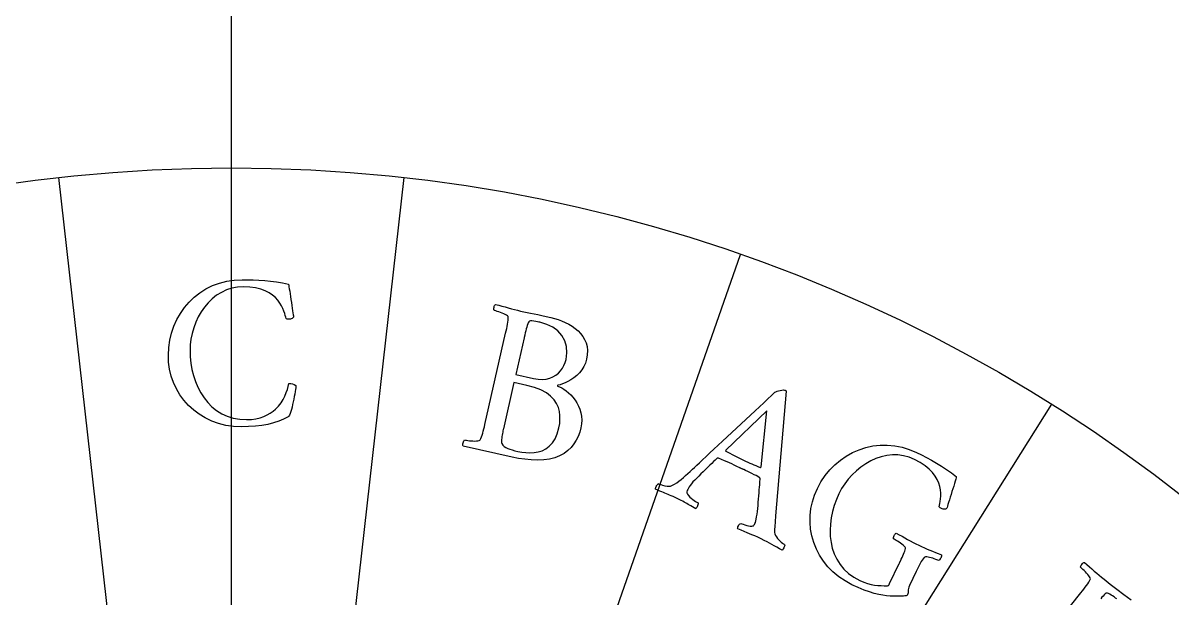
# Model space of a CAD drawing. Header units: millimetres. Extents: x -60 to 60, y -60 to 77.
# Drawn here: x -1.97 to 8.89, y 10.51 to 15.95 of the extents above; entities that cross this region are included whole.
import ezdxf

# ---------------------------------------------------------------- set-up
doc = ezdxf.new("R2010")
doc.units = ezdxf.units.MM
for name, color, linetype in [('ENGRAVE', 7, 'Continuous'), ('ENGRAVE_FINE', 8, 'Continuous'), ('TEXT', 5, 'Continuous')]:
    doc.layers.add(name, color=color, linetype=linetype)

msp = doc.modelspace()

# ---------------------------------------------------------------- linework, layer by layer
at = {"layer": 'ENGRAVE'}
msp.add_lwpolyline([(0, -40.5), (0, 40.5)], dxfattribs=at)
for radius in [58.8, 58.8, 57.225, 54.3, 54.3, 51.99, 47.7, 47.7, 45.18, 40.5, 40.5, 14.58]:
    msp.add_circle((0, 0), radius, dxfattribs=at)
at = {"layer": 'ENGRAVE_FINE'}
for points in [[(-0.7346, 6.5197), (-1.6324, 14.4883)], [(0.7346, 6.5197), (1.6324, 14.4883)], [(2.167, 6.1928), (4.8155, 13.7618)], [(3.4907, 5.5554), (7.757, 12.3452)]]:
    msp.add_lwpolyline(points, dxfattribs=at)
at = {"layer": 'TEXT'}
for points in [[(0.1016, 13.5229), (0.153, 13.5224), (0.2056, 13.5208), (0.2593, 13.5182), (0.3143, 13.5145), (0.37, 13.5092), (0.4262, 13.5018), (0.4827, 13.4923), (0.5397, 13.4806), (0.5402, 13.4779), (0.5415, 13.4698), (0.5439, 13.4562), (0.5471, 13.4372), (0.5509, 13.4146), (0.5548, 13.3901), (0.5588, 13.3638), (0.563, 13.3356), (0.5671, 13.3072), (0.5712, 13.2801), (0.5751, 13.2543), (0.5788, 13.2298), (0.5821, 13.2085), (0.5844, 13.192), (0.5858, 13.1804), (0.5863, 13.1737), (0.5863, 13.1695), (0.5841, 13.1653), (0.5799, 13.161), (0.5736, 13.1568), (0.566, 13.1531), (0.5582, 13.1505), (0.5501, 13.1489), (0.5418, 13.1483), (0.5347, 13.1487), (0.5281, 13.1499), (0.522, 13.1519), (0.5164, 13.1547), (0.5136, 13.1679), (0.5093, 13.1843), (0.5035, 13.2039), (0.4963, 13.2266), (0.4868, 13.2513), (0.4741, 13.2764), (0.4582, 13.302), (0.4392, 13.3282), (0.4162, 13.3537), (0.3886, 13.3772), (0.3564, 13.3987), (0.3196, 13.4182), (0.2773, 13.4344), (0.2286, 13.446), (0.1735, 13.4529), (0.1122, 13.4552), (0.0564, 13.452), (0.0032, 13.4423), (-0.0474, 13.4261), (-0.0952, 13.4034), (-0.1401, 13.3752), (-0.1818, 13.3425), (-0.22, 13.3054), (-0.255, 13.2637), (-0.2864, 13.2186), (-0.3138, 13.1711), (-0.3372, 13.1212), (-0.3566, 13.069), (-0.3719, 13.0155), (-0.3828, 12.9618), (-0.3894, 12.9081), (-0.3915, 12.8542), (-0.3895, 12.7941), (-0.3833, 12.7346), (-0.3731, 12.6756), (-0.3587, 12.6171), (-0.3402, 12.5603), (-0.3175, 12.5063), (-0.2905, 12.455), (-0.2593, 12.4065), (-0.2238, 12.3618), (-0.1841, 12.3219), (-0.1402, 12.2867), (-0.0921, 12.2563), (-0.0396, 12.2317), (0.0172, 12.2142), (0.0784, 12.2037), (0.1439, 12.2002), (0.1898, 12.202), (0.232, 12.2076), (0.2707, 12.2168), (0.3058, 12.2298), (0.3378, 12.2453), (0.3669, 12.2621), (0.3933, 12.2802), (0.4169, 12.2996), (0.4455, 12.3279), (0.4699, 12.3578), (0.49, 12.3893), (0.5058, 12.4224), (0.5185, 12.4552), (0.5291, 12.4859), (0.5376, 12.5145), (0.5439, 12.5409), (0.5615, 12.5414), (0.5783, 12.5388), (0.5943, 12.533), (0.6095, 12.524), (0.6091, 12.5147), (0.6077, 12.5018), (0.6054, 12.4851), (0.6021, 12.4647), (0.5982, 12.442), (0.5939, 12.4184), (0.5892, 12.3939), (0.5841, 12.3684), (0.5787, 12.3432), (0.573, 12.3195), (0.5671, 12.2972), (0.5609, 12.2764), (0.5546, 12.2581), (0.5487, 12.2436), (0.543, 12.2327), (0.5376, 12.2256), (0.4938, 12.2037), (0.4471, 12.1848), (0.3975, 12.1688), (0.345, 12.1557), (0.2888, 12.1455), (0.228, 12.1383), (0.1628, 12.1339), (0.0931, 12.1324), (0.0185, 12.1358), (-0.0529, 12.1459), (-0.1212, 12.1628), (-0.1862, 12.1864), (-0.2476, 12.2159), (-0.3045, 12.2504), (-0.3571, 12.29), (-0.4053, 12.3346), (-0.4487, 12.3834), (-0.4868, 12.4356), (-0.5196, 12.4913), (-0.5471, 12.5504), (-0.5689, 12.6123), (-0.5844, 12.6761), (-0.5937, 12.7419), (-0.5968, 12.8097), (-0.5936, 12.8816), (-0.5839, 12.9512), (-0.5677, 13.0186), (-0.545, 13.0838), (-0.5165, 13.146), (-0.4828, 13.2047), (-0.444, 13.2598), (-0.4, 13.3113), (-0.3513, 13.3583), (-0.2982, 13.3999), (-0.2407, 13.4361), (-0.1788, 13.4669), (-0.1133, 13.4914), (-0.0447, 13.5089), (0.0269, 13.5194), (0.1016, 13.5229)], [(3.0203, 13.1662), (3.0544, 13.1574), (3.0885, 13.1465), (3.1228, 13.1336), (3.1571, 13.1187), (3.1904, 13.1017), (3.2216, 13.0828), (3.2507, 13.0619), (3.2778, 13.039), (3.3021, 13.014), (3.3229, 12.9867), (3.3401, 12.957), (3.3538, 12.925), (3.3631, 12.8906), (3.3669, 12.8537), (3.3652, 12.8142), (3.358, 12.7721), (3.3473, 12.7354), (3.3324, 12.7015), (3.3134, 12.6704), (3.2904, 12.6421), (3.2648, 12.6169), (3.2383, 12.5948), (3.2109, 12.576), (3.1827, 12.5603), (3.1551, 12.5476), (3.13, 12.5376), (3.1072, 12.5303), (3.0869, 12.5258), (3.0841, 12.5242), (3.0828, 12.5223), (3.0831, 12.5201), (3.085, 12.5175), (3.1038, 12.5108), (3.1236, 12.5011), (3.1443, 12.4885), (3.166, 12.473), (3.1878, 12.4547), (3.209, 12.4341), (3.2294, 12.4111), (3.2492, 12.3856), (3.2672, 12.3581), (3.2826, 12.3288), (3.2953, 12.2979), (3.3053, 12.2653), (3.3118, 12.2314), (3.314, 12.1966), (3.312, 12.1608), (3.3056, 12.1241), (3.294, 12.082), (3.2791, 12.0423), (3.2607, 12.0049), (3.239, 11.97), (3.2129, 11.9377), (3.1817, 11.9082), (3.1453, 11.8815), (3.1037, 11.8576), (3.0584, 11.8388), (3.0085, 11.8259), (2.954, 11.8187), (2.8948, 11.8174), (2.8337, 11.8203), (2.7735, 11.8258), (2.7142, 11.834), (2.6557, 11.8448), (2.1915, 11.9508), (2.1891, 11.9565), (2.1881, 11.9635), (2.1887, 11.9717), (2.1908, 11.9813), (2.1939, 11.9907), (2.1972, 11.9983), (2.2008, 12.0043), (2.2047, 12.0085), (2.2122, 12.007), (2.2224, 12.0053), (2.2352, 12.0034), (2.2508, 12.0013), (2.2675, 11.9994), (2.284, 11.9983), (2.3003, 11.9979), (2.3163, 11.9983), (2.3305, 11.9995), (2.3412, 12.0018), (2.3486, 12.0051), (2.3525, 12.0095), (2.3592, 12.022), (2.3654, 12.0364), (2.3712, 12.0529), (2.3764, 12.0714), (2.3814, 12.0913), (2.3865, 12.112), (2.3916, 12.1334), (2.3967, 12.1557), (2.5931, 13.0162), (2.5982, 13.0386), (2.6029, 13.0603), (2.6074, 13.0815), (2.6116, 13.102), (2.615, 13.1214), (2.6171, 13.1391), (2.6178, 13.155), (2.6172, 13.1692), (2.6157, 13.1756), (2.6106, 13.1821), (2.6019, 13.1885), (2.5894, 13.195), (2.575, 13.2014), (2.56, 13.2075), (2.5445, 13.2132), (2.5286, 13.2187), (2.5137, 13.2235), (2.5013, 13.2274), (2.4914, 13.2302), (2.4839, 13.2321), (2.4823, 13.2377), (2.4816, 13.2446), (2.482, 13.2529), (2.4833, 13.2627), (2.4856, 13.2722), (2.4886, 13.2799), (2.4925, 13.2858), (2.4971, 13.2899), (2.5277, 13.2818), (2.558, 13.2736), (2.588, 13.2653), (2.6177, 13.257), (2.6472, 13.2488), (2.6765, 13.2411), (2.7056, 13.2338), (2.7346, 13.227), (2.7651, 13.2202), (2.7966, 13.2134), (2.8293, 13.2066), (2.863, 13.1999), (2.8985, 13.1927), (2.9366, 13.1847), (2.9772, 13.1759), (3.0203, 13.1662)], [(2.6889, 12.6274), (2.8561, 12.5893), (2.8998, 12.5816), (2.9401, 12.5793), (2.977, 12.5824), (3.0106, 12.5909), (3.0408, 12.6038), (3.0679, 12.6199), (3.0918, 12.6393), (3.1126, 12.6621), (3.1301, 12.687), (3.1446, 12.7131), (3.1559, 12.7403), (3.164, 12.7686), (3.1731, 12.8331), (3.1697, 12.8924), (3.1539, 12.9466), (3.1257, 12.9956), (3.0868, 13.0382), (3.039, 13.0732), (2.9822, 13.1006), (2.9165, 13.1204), (2.906, 13.1227), (2.8929, 13.1252), (2.8773, 13.1281), (2.8593, 13.1313), (2.8418, 13.1334), (2.8279, 13.133), (2.8177, 13.1302), (2.8111, 13.1249), (2.8062, 13.1161), (2.8014, 13.1049), (2.7967, 13.0911), (2.7921, 13.075), (2.7876, 13.0573), (2.7831, 13.039), (2.7786, 13.0202), (2.7742, 13.0009), (2.7733, 12.9969), (2.7724, 12.9932), (2.7716, 12.9897), (2.7709, 12.9865), (2.7702, 12.9834), (2.7695, 12.9803), (2.7687, 12.9772), (2.768, 12.9741)], [(2.6715, 12.5511), (2.5717, 12.1137), (2.5698, 12.1054), (2.5677, 12.0953), (2.5653, 12.0831), (2.5626, 12.0691), (2.5599, 12.0541), (2.5577, 12.0395), (2.556, 12.0252), (2.5548, 12.0111), (2.5542, 11.9984), (2.5543, 11.9879), (2.5553, 11.9797), (2.5571, 11.9737), (2.567, 11.9596), (2.5796, 11.9474), (2.5949, 11.937), (2.6129, 11.9284), (2.6334, 11.9209), (2.656, 11.9137), (2.6807, 11.9068), (2.7075, 11.9003), (2.7458, 11.893), (2.7843, 11.8887), (2.8232, 11.8873), (2.8623, 11.8888), (2.9006, 11.8948), (2.9372, 11.9068), (2.972, 11.9247), (3.005, 11.9485), (3.0349, 11.9796), (3.0603, 12.0192), (3.081, 12.0673), (3.0972, 12.124), (3.104, 12.1622), (3.1071, 12.2007), (3.1064, 12.2393), (3.102, 12.2781), (3.092, 12.3162), (3.0748, 12.3529), (3.0504, 12.3882), (3.0187, 12.4219), (2.9781, 12.453), (2.927, 12.4803), (2.8654, 12.5037), (2.7932, 12.5233)], [(4.3381, 11.7105), (4.3406, 11.7128), (4.3482, 11.72), (4.3609, 11.7318), (4.3787, 11.7485), (4.4008, 11.7692), (4.4264, 11.7933), (4.4556, 11.8209), (4.4884, 11.8518), (4.524, 11.8854), (4.5618, 11.9207), (4.6017, 11.9578), (4.6438, 11.9966), (4.6873, 12.0366), (4.7311, 12.0773), (4.7755, 12.1186), (4.8203, 12.1606), (4.8649, 12.2025), (4.9087, 12.2435), (4.9515, 12.2835), (4.9935, 12.3227), (5.0338, 12.3603), (5.0717, 12.3955), (5.1071, 12.4283), (5.1401, 12.4588), (5.1488, 12.4643), (5.1601, 12.4692), (5.1738, 12.4734), (5.19, 12.4771), (5.2061, 12.4796), (5.2195, 12.4805), (5.2302, 12.4797), (5.2383, 12.4773), (5.24, 12.4764), (5.2412, 12.4756), (5.2421, 12.4748), (5.2426, 12.4741), (5.243, 12.4732), (5.2437, 12.4721), (5.2447, 12.4707), (5.246, 12.4689), (5.1461, 11.2908), (5.1411, 11.2327), (5.1376, 11.1892), (5.1356, 11.1602), (5.135, 11.1458), (5.136, 11.1328), (5.1396, 11.1195), (5.1459, 11.1058), (5.1547, 11.0917), (5.1651, 11.0779), (5.1761, 11.0652), (5.1875, 11.0536), (5.1995, 11.0431), (5.2106, 11.0341), (5.2197, 11.0272), (5.2267, 11.0223), (5.2315, 11.0194), (5.2321, 11.0125), (5.2309, 11.0048), (5.2279, 10.9963), (5.223, 10.9871), (5.2177, 10.9786), (5.2134, 10.9721), (5.2101, 10.9676), (5.2077, 10.9651), (5.1817, 10.98), (5.157, 10.994), (5.1337, 11.0072), (5.1118, 11.0196), (5.0894, 11.0319), (5.0647, 11.0449), (5.0376, 11.0586), (5.0083, 11.0729), (4.9771, 11.0877), (4.9486, 11.1008), (4.9226, 11.1122), (4.8992, 11.122), (4.8756, 11.1315), (4.8493, 11.1422), (4.8201, 11.1541), (4.7882, 11.1672), (4.7871, 11.1733), (4.7878, 11.1803), (4.7902, 11.1882), (4.7944, 11.1971), (4.7995, 11.2055), (4.8048, 11.212), (4.8102, 11.2167), (4.8158, 11.2196), (4.8258, 11.2153), (4.8386, 11.2107), (4.8541, 11.2058), (4.8724, 11.2006), (4.8909, 11.1962), (4.9067, 11.1938), (4.92, 11.1933), (4.9307, 11.1948), (4.9362, 11.1978), (4.9415, 11.2026), (4.9465, 11.2093), (4.9512, 11.2179), (4.9553, 11.2283), (4.9592, 11.2425), (4.9631, 11.2604), (4.9668, 11.282), (4.9704, 11.3063), (4.9738, 11.3324), (4.9769, 11.3601), (4.9799, 11.3896), (4.9827, 11.4198), (4.9853, 11.4496), (4.9877, 11.479), (4.99, 11.5081), (4.992, 11.5357), (4.9939, 11.5608), (4.9956, 11.5834), (4.9971, 11.6033), (4.9983, 11.6197), (4.9991, 11.6314), (4.9997, 11.6384), (4.9998, 11.6408), (4.9997, 11.6411), (4.9993, 11.6422), (4.9987, 11.644), (4.9979, 11.6464), (4.9968, 11.649), (4.9954, 11.6511), (4.9939, 11.6528), (4.9921, 11.6539), (4.9773, 11.662), (4.9608, 11.6707), (4.9425, 11.68), (4.9224, 11.6898), (4.9018, 11.6997), (4.8819, 11.7093), (4.8627, 11.7185), (4.8443, 11.7274), (4.8395, 11.7297), (4.8347, 11.732), (4.83, 11.7343), (4.8252, 11.7366), (4.8205, 11.7389), (4.8161, 11.741), (4.812, 11.743), (4.808, 11.7449), (4.7805, 11.7581), (4.755, 11.7701), (4.7316, 11.781), (4.7103, 11.7908), (4.6885, 11.8004), (4.6637, 11.8111), (4.6359, 11.8229), (4.605, 11.8356), (4.6039, 11.8359), (4.6023, 11.836), (4.6003, 11.8359), (4.5979, 11.8355), (4.5957, 11.835), (4.5941, 11.8347), (4.5931, 11.8345), (4.5928, 11.8345), (4.5907, 11.8325), (4.5846, 11.8266), (4.5744, 11.8169), (4.5601, 11.8032), (4.543, 11.7869), (4.5243, 11.7691), (4.504, 11.7498), (4.4821, 11.7292), (4.46, 11.708), (4.4389, 11.6875), (4.4187, 11.6674), (4.3996, 11.648), (4.3808, 11.6288), (4.3644, 11.6109), (4.3505, 11.5941), (4.3391, 11.5784), (4.3296, 11.5641), (4.3215, 11.5511), (4.3148, 11.5395), (4.3095, 11.5292), (4.3066, 11.5184), (4.3078, 11.5068), (4.3133, 11.4946), (4.323, 11.4816), (4.3352, 11.4688), (4.3481, 11.4569), (4.3618, 11.446), (4.3762, 11.436), (4.3897, 11.4275), (4.4003, 11.4209), (4.4083, 11.4162), (4.4135, 11.4134), (4.4139, 11.4096), (4.413, 11.4039), (4.411, 11.3963), (4.4077, 11.3868), (4.4038, 11.3772), (4.3998, 11.3692), (4.3957, 11.3628), (4.3916, 11.3582), (4.3746, 11.3675), (4.3589, 11.3763), (4.3445, 11.3844), (4.3314, 11.3918), (4.319, 11.399), (4.3066, 11.4061), (4.2942, 11.4133), (4.2818, 11.4204), (4.2683, 11.428), (4.2527, 11.4362), (4.2349, 11.4452), (4.215, 11.4549), (4.1948, 11.4645), (4.1762, 11.4731), (4.1591, 11.4806), (4.1435, 11.487), (4.1288, 11.4929), (4.114, 11.4989), (4.0993, 11.5048), (4.0845, 11.5107), (4.0688, 11.5171), (4.0512, 11.5245), (4.0316, 11.5327), (4.0102, 11.5418), (4.0099, 11.5456), (4.0111, 11.5511), (4.0138, 11.5584), (4.0179, 11.5675), (4.0226, 11.5767), (4.0272, 11.5844), (4.0316, 11.5906), (4.0359, 11.5952), (4.0462, 11.5909), (4.0601, 11.5862), (4.0774, 11.5812), (4.0982, 11.5758), (4.1194, 11.5717), (4.1377, 11.5706), (4.1532, 11.5724), (4.1659, 11.5773), (4.1886, 11.5893), (4.2108, 11.6029), (4.2324, 11.6181), (4.2535, 11.6349), (4.2744, 11.6528), (4.2955, 11.6714), (4.3167, 11.6906), (4.3381, 11.7105)], [(5.0632, 12.2845), (4.6749, 11.9124), (4.6748, 11.9121), (4.6747, 11.9113), (4.6744, 11.91), (4.674, 11.9081), (4.6738, 11.9062), (4.6738, 11.9047), (4.6743, 11.9036), (4.675, 11.9029), (4.6936, 11.8928), (4.714, 11.8821), (4.7363, 11.8705), (4.7604, 11.8583), (4.7842, 11.8463), (4.8056, 11.8356), (4.8245, 11.8263), (4.841, 11.8183), (4.8625, 11.8081), (4.883, 11.7987), (4.9025, 11.79), (4.9211, 11.7821), (4.9396, 11.7743), (4.9589, 11.7662), (4.9791, 11.7576), (5.0001, 11.7487), (5.002, 11.7482), (5.0038, 11.7484), (5.0055, 11.7494), (5.0072, 11.7512), (5.0086, 11.753), (5.0096, 11.7544), (5.0102, 11.7552), (5.0104, 11.7555)], [(6.3152, 10.8405), (6.3166, 10.8434), (6.318, 10.8463), (6.3193, 10.8491), (6.3207, 10.852), (6.3221, 10.8548), (6.3235, 10.8577), (6.3248, 10.8606), (6.3262, 10.8634), (6.3347, 10.8811), (6.3426, 10.8981), (6.35, 10.9143), (6.3569, 10.9297), (6.363, 10.9442), (6.3678, 10.9576), (6.3713, 10.9701), (6.3737, 10.9815), (6.3737, 10.9882), (6.3703, 10.9958), (6.3633, 11.0043), (6.3529, 11.0139), (6.3404, 11.0237), (6.3275, 11.0331), (6.3141, 11.0422), (6.3002, 11.0509), (6.2872, 11.0588), (6.2763, 11.0651), (6.2674, 11.0701), (6.2606, 11.0735), (6.2602, 11.0793), (6.2611, 11.0862), (6.2633, 11.0943), (6.2668, 11.1035), (6.2711, 11.1122), (6.2758, 11.1191), (6.2809, 11.124), (6.2863, 11.1269), (6.3142, 11.1122), (6.3414, 11.0975), (6.3681, 11.0827), (6.3942, 11.068), (6.4201, 11.0534), (6.4462, 11.0394), (6.4725, 11.0258), (6.4991, 11.0127), (6.5265, 10.9998), (6.5532, 10.9878), (6.5794, 10.9767), (6.6049, 10.9665), (6.6306, 10.9563), (6.6573, 10.9454), (6.6849, 10.9337), (6.7135, 10.9212), (6.7146, 10.9151), (6.7139, 10.9081), (6.7115, 10.9002), (6.7073, 10.8913), (6.7023, 10.8829), (6.6973, 10.8762), (6.6925, 10.8711), (6.6878, 10.8678), (6.6809, 10.8709), (6.6717, 10.8747), (6.6602, 10.8791), (6.6463, 10.8843), (6.6315, 10.8894), (6.6169, 10.8938), (6.6025, 10.8975), (6.5884, 10.9004), (6.5755, 10.9021), (6.565, 10.902), (6.5569, 10.9), (6.551, 10.8961), (6.5417, 10.8855), (6.5324, 10.8728), (6.5232, 10.858), (6.514, 10.8411), (6.5047, 10.8229), (6.4951, 10.8038), (6.4854, 10.784), (6.4754, 10.7634), (6.412, 10.6318), (6.4057, 10.6172), (6.4015, 10.604), (6.3995, 10.5921), (6.3995, 10.5815), (6.4, 10.5718), (6.3993, 10.5628), (6.3974, 10.5543), (6.3944, 10.5464), (6.3922, 10.5429), (6.3895, 10.5399), (6.3861, 10.5376), (6.3822, 10.5358), (6.3765, 10.5344), (6.368, 10.5332), (6.3567, 10.5322), (6.3425, 10.5314), (6.3166, 10.5308), (6.289, 10.5307), (6.2598, 10.5312), (6.2289, 10.5321), (6.1957, 10.5345), (6.1597, 10.5396), (6.1208, 10.5472), (6.079, 10.5573), (6.0334, 10.571), (5.9831, 10.5894), (5.9282, 10.6123), (5.8685, 10.6399), (5.8028, 10.6753), (5.7428, 10.7154), (5.6886, 10.7602), (5.6403, 10.8097), (5.5978, 10.8629), (5.5615, 10.9187), (5.5313, 10.9771), (5.5072, 11.0382), (5.4893, 11.101), (5.4776, 11.1646), (5.4722, 11.229), (5.4731, 11.2942), (5.4803, 11.3594), (5.494, 11.4236), (5.5141, 11.487), (5.5408, 11.5494), (5.5749, 11.6128), (5.6139, 11.6713), (5.6577, 11.725), (5.7064, 11.7739), (5.7591, 11.8176), (5.8149, 11.8558), (5.8738, 11.8886), (5.9357, 11.9159), (6.0001, 11.9372), (6.066, 11.9516), (6.1334, 11.9592), (6.2025, 11.9601), (6.2722, 11.9538), (6.3416, 11.9398), (6.4107, 11.9182), (6.4795, 11.889), (6.5256, 11.8662), (6.5722, 11.842), (6.6195, 11.8163), (6.6675, 11.7891), (6.7154, 11.7601), (6.7628, 11.7291), (6.8096, 11.696), (6.8558, 11.6608), (6.8551, 11.6581), (6.8528, 11.6502), (6.849, 11.637), (6.8437, 11.6185), (6.8373, 11.5964), (6.8302, 11.5727), (6.8224, 11.5472), (6.8139, 11.52), (6.8053, 11.4926), (6.7972, 11.4664), (6.7895, 11.4415), (6.7823, 11.4178), (6.776, 11.3972), (6.7709, 11.3813), (6.7671, 11.3703), (6.7646, 11.3641), (6.7628, 11.3603), (6.7591, 11.3574), (6.7534, 11.3554), (6.7459, 11.3543), (6.7375, 11.3543), (6.7293, 11.3553), (6.7213, 11.3573), (6.7136, 11.3605), (6.7073, 11.3639), (6.7019, 11.3679), (6.6973, 11.3723), (6.6935, 11.3772), (6.6966, 11.3904), (6.6999, 11.407), (6.7032, 11.4271), (6.7066, 11.4508), (6.7087, 11.4771), (6.7081, 11.5052), (6.7049, 11.5352), (6.6991, 11.5671), (6.6895, 11.6), (6.6749, 11.6331), (6.6552, 11.6664), (6.6304, 11.7), (6.5993, 11.733), (6.5605, 11.7645), (6.5139, 11.7947), (6.4596, 11.8234), (6.4079, 11.8447), (6.3558, 11.859), (6.3033, 11.8663), (6.2503, 11.8666), (6.1976, 11.8607), (6.1459, 11.8494), (6.0953, 11.8325), (6.0457, 11.8101), (5.9979, 11.7831), (5.9526, 11.7522), (5.9099, 11.7174), (5.8697, 11.6788), (5.8327, 11.6372), (5.7996, 11.5936), (5.7704, 11.548), (5.745, 11.5004), (5.7208, 11.4454), (5.7005, 11.3891), (5.6842, 11.3315), (5.6717, 11.2726), (5.6638, 11.2134), (5.6608, 11.1548), (5.6629, 11.0969), (5.67, 11.0397), (5.6825, 10.984), (5.7009, 10.9308), (5.7252, 10.8801), (5.7554, 10.8318), (5.792, 10.7869), (5.8356, 10.7464), (5.8862, 10.7104), (5.9437, 10.6788), (5.9795, 10.6631), (6.0145, 10.6509), (6.0487, 10.6421), (6.082, 10.6369), (6.1141, 10.6338), (6.1445, 10.6318), (6.1731, 10.6307), (6.2, 10.6306), (6.2052, 10.6306), (6.2096, 10.6315), (6.213, 10.6333), (6.2155, 10.636), (6.2176, 10.6393), (6.2198, 10.6431), (6.222, 10.6472), (6.2243, 10.6518)]]:
    msp.add_lwpolyline(points, close=True, dxfattribs=at)
for points in [[(7.4832, 9.8725), (8.0335, 10.5625), (8.0477, 10.5805), (8.0615, 10.598), (8.0747, 10.6151), (8.0874, 10.6318), (8.0989, 10.6478), (8.1084, 10.6628), (8.1159, 10.6768), (8.1215, 10.6899), (8.123, 10.6963), (8.1212, 10.7043), (8.1161, 10.714), (8.1078, 10.7252), (8.0975, 10.7372), (8.0866, 10.7492), (8.0752, 10.7611), (8.0632, 10.7729), (8.0519, 10.7837), (8.0424, 10.7926), (8.0347, 10.7995), (8.0288, 10.8044), (8.0297, 10.8101), (8.0321, 10.8166), (8.0361, 10.824), (8.0415, 10.8322), (8.0476, 10.8398), (8.0537, 10.8454), (8.0598, 10.8491), (8.0658, 10.8507), (8.0898, 10.8302), (8.1135, 10.8096), (8.1369, 10.7892), (8.1601, 10.7688), (8.1831, 10.7486), (8.2062, 10.729), (8.2293, 10.7098), (8.2524, 10.6911), (8.2524, 10.6911), (8.3112, 10.6447), (8.3734, 10.5966), (8.4389, 10.5469), (8.5079, 10.4954)], [(8.3729, 10.5048), (8.3604, 10.5142), (8.347, 10.524), (8.3336, 10.5332), (8.3205, 10.5418), (8.3075, 10.5497), (8.2956, 10.556), (8.2857, 10.5596), (8.2777, 10.5607), (8.2718, 10.5592), (8.2625, 10.5521), (8.2527, 10.5433), (8.2424, 10.5329), (8.2317, 10.5208), (8.2207, 10.5077)]]:
    msp.add_lwpolyline(points, dxfattribs=at)

doc.saveas('drawing.dxf')
